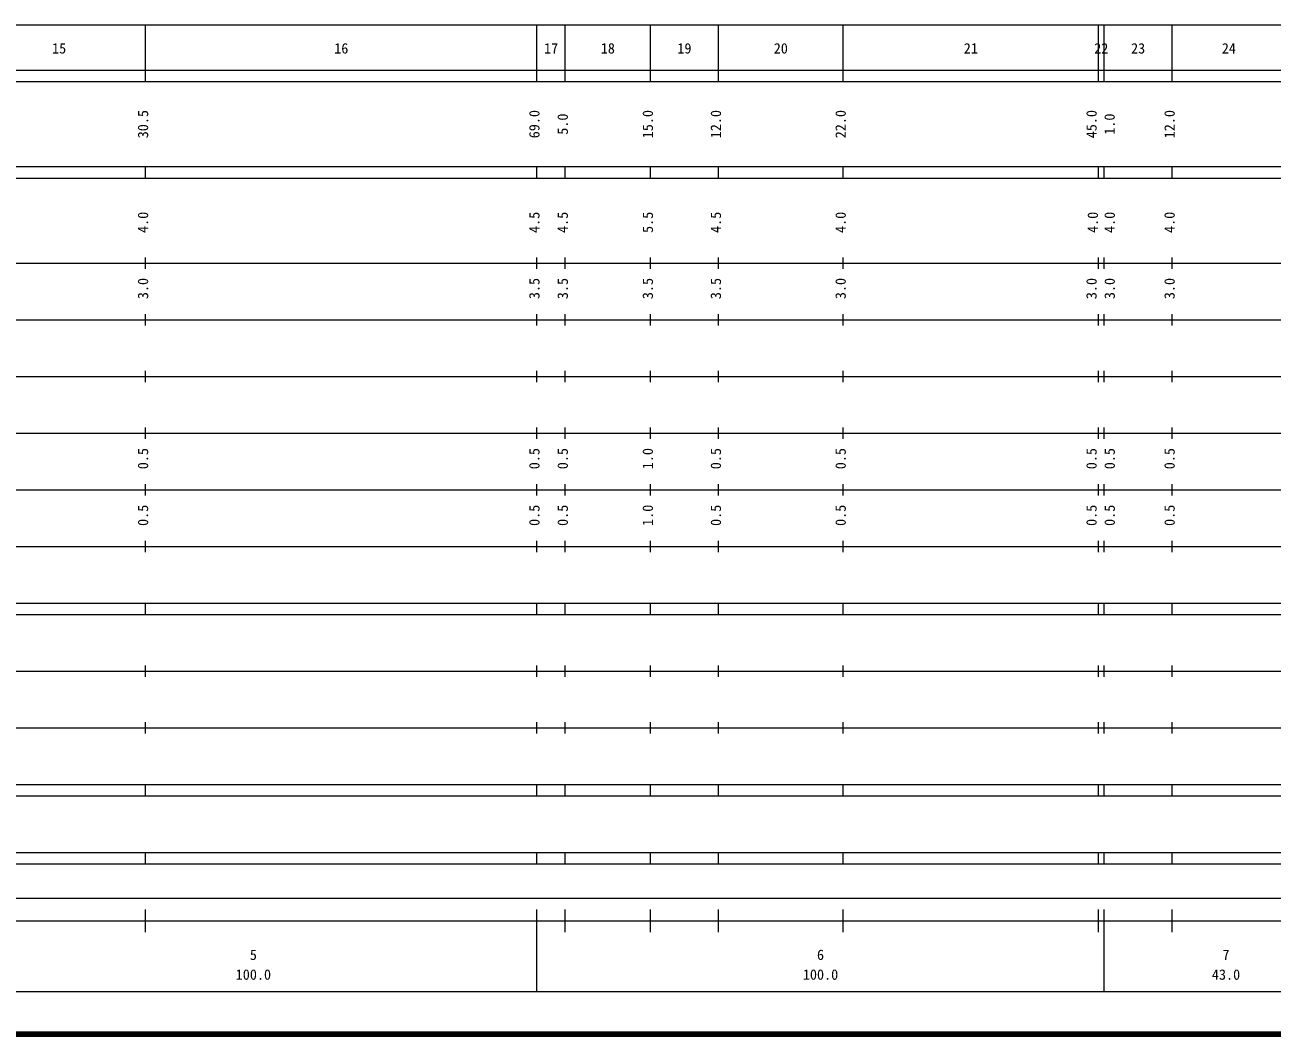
# Model space of a CAD drawing. Units: millimetres on the paper, enlarged 1000 times. Extents: x 40000 to 680000, y 20000 to 380000.
# Drawn here: x 277722 to 497615, y 20000 to 198000 of the extents above; entities that cross this region are included whole.
import ezdxf
from ezdxf.enums import TextEntityAlignment as Align

# ---------------------------------------------------------------- set-up
doc = ezdxf.new("R2010")
doc.units = ezdxf.units.MM
doc.header["$LTSCALE"] = 1000
doc.layers.add('M-TTL', color=2, linetype='Continuous', lineweight=140)
doc.layers.add('M-TTL-BAND', color=7, linetype='Continuous', lineweight=13)
doc.styles.add('ＭＳ ゴシック', font='')
doc.styles.get('ＭＳ ゴシック').set_extended_font_data('MS Gothic')

msp = doc.modelspace()

# ---------------------------------------------------------------- linework, layer by layer
at = {"layer": 'M-TTL'}
msp.add_line((40000, 20000), (680000, 20000), dxfattribs=at)
at = {"layer": 'M-TTL-BAND'}
for p, q in [((68000, 198000), (579000, 198000)), ((299000, 188000), (299000, 198000)), ((368000, 188000), (368000, 198000)), ((373000, 188000), (373000, 198000)), ((388000, 188000), (388000, 198000)), ((400000, 188000), (400000, 198000)), ((422000, 188000), (422000, 198000)), ((467000, 188000), (467000, 198000)), ((468000, 188000), (468000, 198000)), ((480000, 188000), (480000, 198000)), ((40000, 190000), (579000, 190000)), ((40000, 188000), (579000, 188000)), ((40000, 173000), (579000, 173000)), ((299000, 171000), (299000, 173000)), ((368000, 171000), (368000, 173000)), ((373000, 171000), (373000, 173000)), ((388000, 171000), (388000, 173000)), ((400000, 171000), (400000, 173000)), ((422000, 171000), (422000, 173000)), ((467000, 171000), (467000, 173000)), ((468000, 171000), (468000, 173000)), ((480000, 171000), (480000, 173000)), ((40000, 171000), (579000, 171000)), ((299000, 155000), (299000, 157000)), ((368000, 155000), (368000, 157000)), ((373000, 155000), (373000, 157000)), ((388000, 155000), (388000, 157000)), ((400000, 155000), (400000, 157000)), ((422000, 155000), (422000, 157000)), ((467000, 155000), (467000, 157000)), ((468000, 155000), (468000, 157000)), ((480000, 155000), (480000, 157000)), ((40000, 156000), (579000, 156000)), ((46000, 146000), (579000, 146000)), ((299000, 145000), (299000, 147000)), ((368000, 145000), (368000, 147000)), ((373000, 145000), (373000, 147000)), ((388000, 145000), (388000, 147000)), ((400000, 145000), (400000, 147000)), ((422000, 145000), (422000, 147000)), ((467000, 145000), (467000, 147000)), ((468000, 145000), (468000, 147000)), ((480000, 145000), (480000, 147000)), ((299000, 135000), (299000, 137000)), ((368000, 135000), (368000, 137000)), ((373000, 135000), (373000, 137000)), ((388000, 135000), (388000, 137000)), ((400000, 135000), (400000, 137000)), ((422000, 135000), (422000, 137000)), ((467000, 135000), (467000, 137000)), ((468000, 135000), (468000, 137000)), ((480000, 135000), (480000, 137000)), ((52000, 136000), (579000, 136000)), ((46000, 126000), (579000, 126000)), ((299000, 125000), (299000, 127000)), ((368000, 125000), (368000, 127000)), ((373000, 125000), (373000, 127000)), ((388000, 125000), (388000, 127000)), ((400000, 125000), (400000, 127000)), ((422000, 125000), (422000, 127000)), ((467000, 125000), (467000, 127000)), ((468000, 125000), (468000, 127000)), ((480000, 125000), (480000, 127000)), ((299000, 115000), (299000, 117000)), ((368000, 115000), (368000, 117000)), ((373000, 115000), (373000, 117000)), ((388000, 115000), (388000, 117000)), ((400000, 115000), (400000, 117000)), ((422000, 115000), (422000, 117000)), ((467000, 115000), (467000, 117000)), ((468000, 115000), (468000, 117000)), ((480000, 115000), (480000, 117000)), ((52000, 116000), (579000, 116000)), ((46000, 106000), (579000, 106000)), ((299000, 105000), (299000, 107000)), ((368000, 105000), (368000, 107000)), ((373000, 105000), (373000, 107000)), ((388000, 105000), (388000, 107000)), ((400000, 105000), (400000, 107000)), ((422000, 105000), (422000, 107000)), ((467000, 105000), (467000, 107000)), ((468000, 105000), (468000, 107000)), ((480000, 105000), (480000, 107000)), ((40000, 96000), (579000, 96000)), ((299000, 94000), (299000, 96000)), ((368000, 94000), (368000, 96000)), ((373000, 94000), (373000, 96000)), ((388000, 94000), (388000, 96000)), ((400000, 94000), (400000, 96000)), ((422000, 94000), (422000, 96000)), ((467000, 94000), (467000, 96000)), ((468000, 94000), (468000, 96000)), ((480000, 94000), (480000, 96000)), ((40000, 94000), (579000, 94000)), ((49000, 84000), (579000, 84000)), ((299000, 83000), (299000, 85000)), ((368000, 83000), (368000, 85000)), ((373000, 83000), (373000, 85000)), ((388000, 83000), (388000, 85000)), ((400000, 83000), (400000, 85000)), ((422000, 83000), (422000, 85000)), ((467000, 83000), (467000, 85000)), ((468000, 83000), (468000, 85000)), ((480000, 83000), (480000, 85000)), ((299000, 73000), (299000, 75000)), ((368000, 73000), (368000, 75000)), ((373000, 73000), (373000, 75000)), ((388000, 73000), (388000, 75000)), ((400000, 73000), (400000, 75000)), ((422000, 73000), (422000, 75000)), ((467000, 73000), (467000, 75000)), ((468000, 73000), (468000, 75000)), ((480000, 73000), (480000, 75000)), ((40000, 74000), (579000, 74000)), ((40000, 64000), (579000, 64000)), ((299000, 62000), (299000, 64000)), ((368000, 62000), (368000, 64000)), ((373000, 62000), (373000, 64000)), ((388000, 62000), (388000, 64000)), ((400000, 62000), (400000, 64000)), ((422000, 62000), (422000, 64000)), ((467000, 62000), (467000, 64000)), ((468000, 62000), (468000, 64000)), ((480000, 62000), (480000, 64000)), ((40000, 62000), (579000, 62000)), ((40000, 52000), (579000, 52000)), ((299000, 50000), (299000, 52000)), ((368000, 50000), (368000, 52000)), ((373000, 50000), (373000, 52000)), ((388000, 50000), (388000, 52000)), ((400000, 50000), (400000, 52000)), ((422000, 50000), (422000, 52000)), ((467000, 50000), (467000, 52000)), ((468000, 50000), (468000, 52000)), ((480000, 50000), (480000, 52000)), ((40000, 50000), (579000, 50000)), ((71000, 44000), (565000, 44000)), ((299000, 38000), (299000, 42000)), ((368000, 27500), (368000, 42000)), ((373000, 38000), (373000, 42000)), ((388000, 38000), (388000, 42000)), ((400000, 38000), (400000, 42000)), ((422000, 38000), (422000, 42000)), ((467000, 38000), (467000, 42000)), ((468000, 27500), (468000, 42000)), ((480000, 38000), (480000, 42000)), ((40000, 40000), (579000, 40000)), ((68000, 27500), (579000, 27500))]:
    msp.add_line(p, q, dxfattribs=at)

# ---------------------------------------------------------------- texts
at = {"layer": 'M-TTL-BAND', "style": 'ＭＳ ゴシック'}
for s, p in [('15', (283750, 192405)), ('16', (333500, 192405)), ('17', (370500, 192405)), ('18', (380500, 192405)), ('19', (394000, 192405)), ('20', (411000, 192405)), ('21', (444500, 192405)), ('22', (467500, 192405)), ('23', (474000, 192405)), ('24', (490000, 192405)), ('5', (318000, 32523)), ('6', (418000, 32523)), ('7', (489500, 32523)), ('100.0', (318000, 29033)), ('100.0', (418000, 29033)), ('43.0', (489500, 29033))]:
    msp.add_text(s, height=1833, dxfattribs=at).set_placement(p, align=Align.BOTTOM_CENTER)
for s, p in [('30.5', (300000, 180500)), ('69.0', (369000, 180500)), ('15.0', (389000, 180500)), ('12.0', (401000, 180500)), ('22.0', (423000, 180500)), ('45.0', (467236, 180500)), ('12.0', (481000, 180500)), ('5.0', (374000, 180500)), ('1.0', (470420, 180500)), ('4.0', (300000, 163174)), ('4.5', (369000, 163174)), ('4.5', (374000, 163174)), ('5.5', (389000, 163174)), ('4.5', (401000, 163174)), ('4.0', (423000, 163174)), ('4.0', (467463, 163174)), ('4.0', (470443, 163174)), ('4.0', (481000, 163174)), ('3.0', (300000, 151500)), ('3.5', (369000, 151500)), ('3.5', (374000, 151500)), ('3.5', (389000, 151500)), ('3.5', (401000, 151500)), ('3.0', (423000, 151500)), ('3.0', (467236, 151500)), ('3.0', (470443, 151500)), ('3.0', (481000, 151500)), ('0.5', (300000, 121500)), ('0.5', (369000, 121500)), ('0.5', (374000, 121500)), ('1.0', (389000, 121500)), ('0.5', (401000, 121500)), ('0.5', (423000, 121500)), ('0.5', (467236, 121500)), ('0.5', (470443, 121500)), ('0.5', (481000, 121500)), ('0.5', (300000, 111500)), ('0.5', (369000, 111500)), ('0.5', (374000, 111500)), ('1.0', (389000, 111500)), ('0.5', (401000, 111500)), ('0.5', (423000, 111500)), ('0.5', (467236, 111500)), ('0.5', (470443, 111500)), ('0.5', (481000, 111500))]:
    msp.add_text(s, height=1833, rotation=90, dxfattribs=at).set_placement(p, align=Align.BOTTOM_CENTER)

doc.saveas('drawing.dxf')
